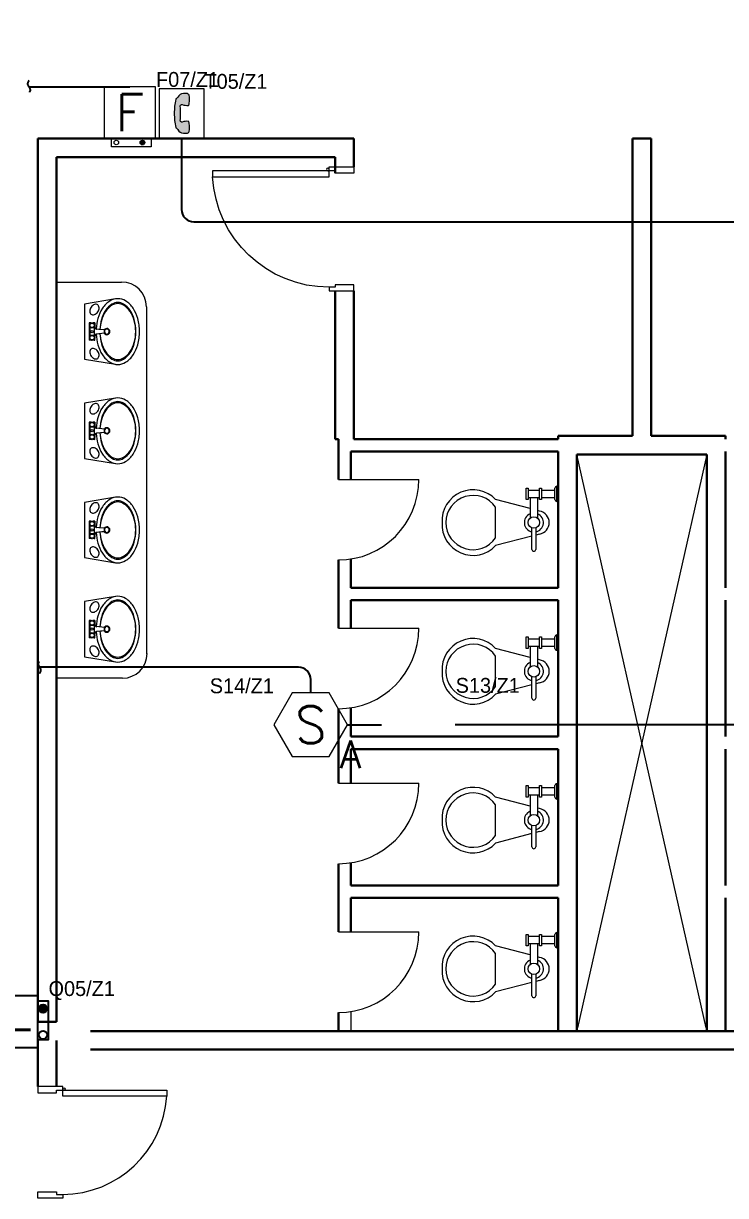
# Model space of a CAD drawing. Extents: x -59 to 582, y -1177 to 100.
# Drawn here: x 227.62 to 233.28, y -677.51 to -668.05 of the extents above; entities that cross this region are included whole.
import ezdxf
from ezdxf.enums import TextEntityAlignment as Align

# ---------------------------------------------------------------- set-up
doc = ezdxf.new("R2010")
doc.units = 0
doc.header["$LTSCALE"] = 0.15
doc.linetypes.add('HIDDEN', pattern=[0.375, 0.25, -0.125])
doc.layers.get('0').update_dxf_attribs({"color": 252})
for name, color, linetype in [('0 ARCH', 252, 'Continuous'), ('0 fire alarm', 252, 'Continuous'), ('0 sockets', 252, 'Continuous'), ('AUTOINCR', 7, 'Continuous'), ('FIRE_LOOP', 7, 'Continuous'), ('WIRING', 4, 'Continuous')]:
    doc.layers.add(name, color=color, linetype=linetype)
for name, color, linetype, lineweight in [('anal', 252, 'Continuous', 20), ('DOOR', 252, 'Continuous', 20), ('FIXT', 252, 'Continuous', 9), ('FUR', 252, 'Continuous', 9), ('sofa', 252, 'Continuous', 9), ('T-FIRE-B', 4, 'Continuous', 0), ('T-TEXT', 2, 'Continuous', 0), ('wall', 252, 'Continuous', 30), ('WC', 252, 'Continuous', 9)]:
    doc.layers.add(name, color=color, linetype=linetype, lineweight=lineweight)
doc.styles.add('ROMAND', font='ROMAND.SHX')
doc.styles.add('ROMANS', font='ROMANS.shx', dxfattribs={"width": 0.8})
doc.styles.add('TEXT-NFP', font='simplex.shx')

# ---------------------------------------------------------------- blocks, each defined once
blk = doc.blocks.new('WQ')
h = blk.add_hatch(color=6)
h.dxf.hatch_style = 1
h.paths.add_polyline_path([(-126.0911, 5), (-126.0911, -169.5215), (126.0911, -169.5215), (126.0911, 5)])
h.paths.add_polyline_path([(121.0911, 0), (121.0911, -164.5215), (-121.0911, -164.5215), (-121.0911, 0)], flags=16)
at = {"layer": '0 sockets', "color": 3, "style": 'ROMAND'}
blk.add_attdef('ACCESS_CONTROL', (-48.6635, 7.6218), '', height=7.9727, dxfattribs=at)
blk = doc.blocks.new('D90')
at = {"layer": 'DOOR'}
for points in [[(0.03, 0.2), (0.03, 1.04), (0.0783, 1.04), (0.0783, 0.2)], [(0.03, 0.2), (0, 0.2), (0, 0), (0.05, 0), (0.05, 0.15), (0.03, 0.15)], [(0.87, 0.2), (0.9, 0.2), (0.9, 0), (0.85, 0), (0.85, 0.15), (0.87, 0.15)]]:
    blk.add_lwpolyline(points, close=True, dxfattribs=at)
blk.add_circle((0.02, 0.21), 0.01, dxfattribs=at)
blk.add_arc((0.0251, 0.1967), 0.8449, 0.22177, 86.38894, dxfattribs=at)
blk = doc.blocks.new('D100')
at = {"layer": 'DOOR'}
for points in [[(0.03, 0.2), (0.03, 1.14), (0.0785, 1.14), (0.0785, 0.2)], [(0.03, 0.2), (0, 0.2), (0, 0), (0.05, 0), (0.05, 0.15), (0.03, 0.15)], [(0.97, 0.2), (1, 0.2), (1, 0), (0.95, 0), (0.95, 0.15), (0.97, 0.15)]]:
    blk.add_lwpolyline(points, close=True, dxfattribs=at)
blk.add_circle((0.02, 0.21), 0.01, dxfattribs=at)
blk.add_arc((0.0286, 0.2), 0.9414, 0.00288, 86.9663, dxfattribs=at)
blk = doc.blocks.new('ARCH')
at = {"layer": 'anal'}
for p, q in [((46.275, 345.1171), (46.8, 345.1171)), ((47, 344.9171), (47, 342.1171)), ((46.8062, 341.9207), (46.275, 341.9207))]:
    blk.add_line(p, q, dxfattribs=at)
for centre, start, end in [((46.8, 344.9171), 0, 90), ((46.8062, 342.1207), 270, 0)]:
    blk.add_arc(centre, 0.2, start, end, dxfattribs=at)
at = {"layer": 'DOOR'}
for p, q in [((48.55, 343.525), (49.2, 343.525)), ((48.55, 342.325), (49.2, 342.325)), ((48.55, 341.075), (49.2, 341.075)), ((48.55, 339.875), (49.2, 339.875))]:
    blk.add_line(p, q, dxfattribs=at)
for centre in [(48.55, 343.525), (48.55, 342.325), (48.55, 341.075), (48.55, 339.875)]:
    blk.add_arc(centre, 0.65, 270, 0, dxfattribs=at)
at = {"layer": 'FIXT'}
for p, q in [((46.7501, 344.981), (46.5, 344.9396)), ((46.5, 344.9396), (46.5, 344.4946)), ((46.544, 344.7861), (46.5395, 344.7871)), ((46.5528, 344.7871), (46.5395, 344.7871)), ((46.5395, 344.7871), (46.5395, 344.6471)), ((46.544, 344.7861), (46.544, 344.7797)), ((46.5509, 344.7861), (46.544, 344.7861)), ((46.544, 344.7544), (46.544, 344.6797)), ((46.5845, 344.7871), (46.5712, 344.7871)), ((46.58, 344.7861), (46.5731, 344.7861)), ((46.58, 344.7861), (46.5845, 344.7871)), ((46.58, 344.7861), (46.58, 344.7797)), ((46.58, 344.7544), (46.58, 344.6797)), ((46.5845, 344.7871), (46.5845, 344.7562)), ((46.6621, 344.7303), (46.5979, 344.737)), ((46.6635, 344.7311), (46.616, 344.7351)), ((46.6621, 344.7303), (46.6635, 344.7311)), ((46.544, 344.6481), (46.5395, 344.6471)), ((46.5528, 344.6471), (46.5395, 344.6471)), ((46.544, 344.6481), (46.544, 344.6544)), ((46.5509, 344.6481), (46.544, 344.6481)), ((46.5845, 344.6471), (46.5712, 344.6471)), ((46.58, 344.6481), (46.5731, 344.6481)), ((46.58, 344.6481), (46.58, 344.6544)), ((46.58, 344.6481), (46.5845, 344.6471)), ((46.5845, 344.6471), (46.5845, 344.6779)), ((46.6621, 344.7038), (46.5979, 344.6971)), ((46.6635, 344.7031), (46.616, 344.699)), ((46.6621, 344.7038), (46.6635, 344.7031)), ((46.5, 344.4946), (46.7501, 344.4532)), ((46.7501, 344.181), (46.5, 344.1396)), ((46.5, 344.1396), (46.5, 343.6946)), ((46.544, 343.9861), (46.5395, 343.9871)), ((46.5528, 343.9871), (46.5395, 343.9871)), ((46.5395, 343.9871), (46.5395, 343.8471)), ((46.544, 343.9861), (46.544, 343.9797)), ((46.5509, 343.9861), (46.544, 343.9861)), ((46.544, 343.9544), (46.544, 343.8797)), ((46.5845, 343.9871), (46.5712, 343.9871)), ((46.58, 343.9861), (46.5731, 343.9861)), ((46.58, 343.9861), (46.5845, 343.9871)), ((46.58, 343.9861), (46.58, 343.9797)), ((46.58, 343.9544), (46.58, 343.8797)), ((46.5845, 343.9871), (46.5845, 343.9562)), ((46.5845, 343.8471), (46.5845, 343.8779)), ((46.6621, 343.9303), (46.5979, 343.937)), ((46.6621, 343.9038), (46.5979, 343.8971)), ((46.6635, 343.9311), (46.616, 343.9351)), ((46.6635, 343.9031), (46.616, 343.899)), ((46.6621, 343.9303), (46.6635, 343.9311)), ((46.6621, 343.9038), (46.6635, 343.9031)), ((46.544, 343.8481), (46.5395, 343.8471)), ((46.5528, 343.8471), (46.5395, 343.8471)), ((46.544, 343.8481), (46.544, 343.8544)), ((46.5509, 343.8481), (46.544, 343.8481)), ((46.5845, 343.8471), (46.5712, 343.8471)), ((46.58, 343.8481), (46.5731, 343.8481)), ((46.58, 343.8481), (46.58, 343.8544)), ((46.58, 343.8481), (46.5845, 343.8471)), ((46.5, 343.6946), (46.7501, 343.6532)), ((46.7501, 343.381), (46.5, 343.3396)), ((46.5, 343.3396), (46.5, 342.8946)), ((46.5395, 343.1871), (46.5395, 343.0471)), ((46.544, 343.1861), (46.5395, 343.1871)), ((46.5528, 343.1871), (46.5395, 343.1871)), ((46.544, 343.1861), (46.544, 343.1797)), ((46.5509, 343.1861), (46.544, 343.1861)), ((46.544, 343.1544), (46.544, 343.0797)), ((46.5845, 343.1871), (46.5712, 343.1871)), ((46.58, 343.1861), (46.5731, 343.1861)), ((46.58, 343.1861), (46.5845, 343.1871)), ((46.58, 343.1861), (46.58, 343.1797)), ((46.58, 343.1544), (46.58, 343.0797)), ((46.5845, 343.1871), (46.5845, 343.1562)), ((46.6621, 343.1303), (46.5979, 343.137)), ((46.6621, 343.1038), (46.5979, 343.0971)), ((46.6635, 343.1311), (46.616, 343.1351)), ((46.6621, 343.1303), (46.6635, 343.1311)), ((46.6621, 343.1038), (46.6635, 343.1031)), ((46.544, 343.0481), (46.5395, 343.0471)), ((46.5528, 343.0471), (46.5395, 343.0471)), ((46.544, 343.0481), (46.544, 343.0544)), ((46.5509, 343.0481), (46.544, 343.0481)), ((46.5845, 343.0471), (46.5712, 343.0471)), ((46.58, 343.0481), (46.5731, 343.0481)), ((46.58, 343.0481), (46.58, 343.0544)), ((46.58, 343.0481), (46.5845, 343.0471)), ((46.5845, 343.0471), (46.5845, 343.0779)), ((46.6635, 343.1031), (46.616, 343.099)), ((46.5, 342.8946), (46.7501, 342.8532)), ((46.7501, 342.581), (46.5, 342.5396)), ((46.5, 342.5396), (46.5, 342.0946)), ((46.544, 342.3861), (46.5395, 342.3871)), ((46.5528, 342.3871), (46.5395, 342.3871)), ((46.5395, 342.3871), (46.5395, 342.2471)), ((46.544, 342.3861), (46.544, 342.3797)), ((46.5509, 342.3861), (46.544, 342.3861)), ((46.544, 342.3544), (46.544, 342.2797)), ((46.5845, 342.3871), (46.5712, 342.3871)), ((46.58, 342.3861), (46.5731, 342.3861)), ((46.58, 342.3861), (46.5845, 342.3871)), ((46.58, 342.3861), (46.58, 342.3797)), ((46.58, 342.3544), (46.58, 342.2797)), ((46.5845, 342.3871), (46.5845, 342.3562)), ((46.544, 342.2481), (46.544, 342.2544)), ((46.58, 342.2481), (46.58, 342.2544)), ((46.5845, 342.2471), (46.5845, 342.2779)), ((46.6621, 342.3303), (46.5979, 342.337)), ((46.6621, 342.3038), (46.5979, 342.2971)), ((46.6635, 342.3311), (46.616, 342.3351)), ((46.6635, 342.3031), (46.616, 342.299)), ((46.6621, 342.3303), (46.6635, 342.3311)), ((46.6621, 342.3038), (46.6635, 342.3031)), ((46.544, 342.2481), (46.5395, 342.2471)), ((46.5528, 342.2471), (46.5395, 342.2471)), ((46.5509, 342.2481), (46.544, 342.2481)), ((46.5845, 342.2471), (46.5712, 342.2471)), ((46.58, 342.2481), (46.5731, 342.2481)), ((46.58, 342.2481), (46.5845, 342.2471)), ((46.5, 342.0946), (46.7501, 342.0532))]:
    blk.add_line(p, q, dxfattribs=at)
for centre, radius in [((46.562, 344.7671), 0.022), ((46.562, 344.7671), 0.0173), ((46.562, 344.7171), 0.0095), ((46.562, 344.6671), 0.022), ((46.562, 344.6671), 0.0173), ((46.562, 343.9671), 0.022), ((46.562, 343.9671), 0.0173), ((46.562, 343.8671), 0.022), ((46.562, 343.8671), 0.0173), ((46.562, 343.9171), 0.0095), ((46.562, 343.1671), 0.022), ((46.562, 343.1671), 0.0173), ((46.562, 343.1171), 0.0095), ((46.562, 343.0671), 0.022), ((46.562, 343.0671), 0.0173), ((46.562, 342.3671), 0.022), ((46.562, 342.3671), 0.0173), ((46.562, 342.2671), 0.022), ((46.562, 342.2671), 0.0173), ((46.562, 342.3171), 0.0095)]:
    blk.add_circle(centre, radius, dxfattribs=at)
for centre, radius, start, end in [((46.6056, 344.8779), 0.0632, 145, 162.15178), ((46.6056, 344.8779), 0.0632, 127.84822, 145), ((46.5961, 344.8902), 0.0477, 108.31028, 127.84822), ((46.5924, 344.9013), 0.036, 84.07048, 108.31028), ((46.5936, 344.9135), 0.0237, 55, 84.07048), ((46.5936, 344.9135), 0.0237, 25.92952, 55), ((46.8836, 344.7474), 0.2855, 146.53462, 164.68757), ((46.5826, 344.9082), 0.036, 1.68972, 25.92952), ((46.5708, 344.9078), 0.0477, 342.15178, 1.68972), ((46.8136, 344.7936), 0.2016, 122.07252, 146.53462), ((46.8136, 344.7936), 0.1716, 122.07252, 146.53462), ((46.8136, 344.7836), 0.1716, 122.07252, 146.53462), ((46.7695, 344.864), 0.1186, 90, 122.07252), ((46.7695, 344.864), 0.0886, 90, 122.07252), ((46.7695, 344.854), 0.0886, 90, 122.07252), ((46.7695, 344.864), 0.1186, 57.92748, 90), ((46.7695, 344.864), 0.0886, 57.92748, 90), ((46.7695, 344.854), 0.0886, 57.92748, 90), ((46.7254, 344.7936), 0.1716, 33.46538, 57.92748), ((46.7254, 344.7836), 0.1716, 33.46538, 57.92748), ((46.7254, 344.7936), 0.2016, 33.46538, 57.92748), ((46.6554, 344.7474), 0.2855, 15.31243, 33.46538), ((46.5908, 344.8827), 0.0477, 162.15178, 181.68972), ((46.5791, 344.8823), 0.036, 181.68972, 205.92952), ((46.568, 344.8769), 0.0237, 205.92952, 235), ((46.568, 344.8769), 0.0237, 235, 264.07048), ((46.5693, 344.8892), 0.036, 264.07048, 288.31028), ((46.5656, 344.9003), 0.0477, 288.31028, 307.84822), ((46.9943, 344.7171), 0.4003, 164.68757, 176.8829), ((46.5561, 344.9126), 0.0632, 307.84822, 325), ((46.5561, 344.9126), 0.0632, 325, 342.15178), ((46.9943, 344.7171), 0.3703, 164.68757, 177.31327), ((46.8836, 344.7474), 0.2555, 146.53462, 164.68757), ((46.8836, 344.7374), 0.2555, 146.53462, 164.68757), ((46.6554, 344.7474), 0.2555, 15.31243, 33.46538), ((46.6554, 344.7374), 0.2555, 15.31243, 33.46538), ((46.5447, 344.7171), 0.3703, 0, 15.31243), ((46.5447, 344.7171), 0.4003, 0, 15.31243), ((46.5333, 344.7671), 0.0115, 315.8561, 44.1439), ((46.562, 344.7958), 0.0115, 225.8561, 314.1439), ((46.562, 344.7383), 0.0115, 45.8561, 134.1439), ((46.5907, 344.7671), 0.0115, 135.8561, 224.1439), ((46.6, 344.7569), 0.02, 186.65267, 264.02226), ((46.6045, 344.7562), 0.02, 180, 254.93868), ((46.9943, 344.7071), 0.3703, 164.68757, 175.77096), ((46.681, 344.7171), 0.025, 211.88267, 148.11733), ((46.5652, 344.7171), 0.0978, 352.2121, 7.7879), ((46.5655, 344.7171), 0.099, 351.872, 8.128), ((46.681, 344.7171), 0.02, 90, 148.50071), ((46.681, 344.7171), 0.02, 270, 90), ((46.5447, 344.7071), 0.3703, 1.54763, 15.31243), ((46.5447, 344.7271), 0.3703, 344.68757, 358.45237), ((46.5447, 344.7171), 0.3703, 344.68757, 0), ((46.5447, 344.7171), 0.4003, 344.68757, 0), ((46.5333, 344.6671), 0.0115, 315.8561, 44.1439), ((46.562, 344.6958), 0.0115, 225.8561, 314.1439), ((46.562, 344.6383), 0.0115, 45.8561, 134.1439), ((46.5907, 344.6671), 0.0115, 135.8561, 224.1439), ((46.6, 344.6772), 0.02, 95.97774, 173.34733), ((46.6045, 344.6779), 0.02, 105.06132, 180), ((46.9943, 344.7171), 0.4003, 183.1171, 195.31243), ((46.9943, 344.7171), 0.3703, 182.68673, 195.31243), ((46.9943, 344.7271), 0.3703, 184.22904, 195.31243), ((46.8836, 344.6968), 0.2555, 195.31243, 213.46538), ((46.8836, 344.6868), 0.2555, 195.31243, 213.46538), ((46.681, 344.7171), 0.02, 211.49929, 270), ((46.6554, 344.6968), 0.2555, 326.53462, 344.68757), ((46.6554, 344.6868), 0.2555, 326.53462, 344.68757), ((46.5791, 344.5518), 0.036, 154.07048, 178.31028), ((46.5908, 344.5515), 0.0477, 178.31028, 197.84822), ((46.6056, 344.5562), 0.0632, 197.84822, 215), ((46.568, 344.5572), 0.0237, 125, 154.07048), ((46.568, 344.5572), 0.0237, 95.92952, 125), ((46.5693, 344.545), 0.036, 71.68972, 95.92952), ((46.5656, 344.5338), 0.0477, 52.15178, 71.68972), ((46.5561, 344.5216), 0.0632, 35, 52.15178), ((46.5561, 344.5216), 0.0632, 17.84822, 35), ((46.8836, 344.6868), 0.2855, 195.31243, 213.46538), ((46.5826, 344.526), 0.036, 334.07048, 358.31028), ((46.5708, 344.5263), 0.0477, 358.31028, 17.84822), ((46.8136, 344.6405), 0.2016, 213.46538, 237.92748), ((46.8136, 344.6505), 0.1716, 213.46538, 237.92748), ((46.8136, 344.6405), 0.1716, 213.46538, 237.92748), ((46.7254, 344.6505), 0.1716, 302.07252, 326.53462), ((46.7254, 344.6405), 0.1716, 302.07252, 326.53462), ((46.7254, 344.6405), 0.2016, 302.07252, 326.53462), ((46.6554, 344.6868), 0.2855, 326.53462, 344.68757), ((46.6056, 344.5562), 0.0632, 215, 232.15178), ((46.5961, 344.544), 0.0477, 232.15178, 251.68972), ((46.5924, 344.5328), 0.036, 251.68972, 275.92952), ((46.5936, 344.5206), 0.0237, 275.92952, 305), ((46.5936, 344.5206), 0.0237, 305, 334.07048), ((46.7695, 344.5701), 0.1186, 237.92748, 270), ((46.7695, 344.5801), 0.0886, 237.92748, 270), ((46.7695, 344.5701), 0.0886, 237.92748, 270), ((46.7695, 344.5801), 0.0886, 270, 302.07252), ((46.7695, 344.5701), 0.0886, 270, 302.07252), ((46.7695, 344.5701), 0.1186, 270, 302.07252), ((46.8136, 343.9936), 0.2016, 122.07252, 146.53462), ((46.7695, 344.064), 0.1186, 90, 122.07252), ((46.7695, 344.064), 0.0886, 90, 122.07252), ((46.7695, 344.064), 0.1186, 57.92748, 90), ((46.7695, 344.064), 0.0886, 57.92748, 90), ((46.7254, 343.9936), 0.2016, 33.46538, 57.92748), ((46.5908, 344.0827), 0.0477, 162.15178, 181.68972), ((46.5791, 344.0823), 0.036, 181.68972, 205.92952), ((46.6056, 344.0779), 0.0632, 145, 162.15178), ((46.568, 344.0769), 0.0237, 205.92952, 235), ((46.6056, 344.0779), 0.0632, 127.84822, 145), ((46.568, 344.0769), 0.0237, 235, 264.07048), ((46.5693, 344.0892), 0.036, 264.07048, 288.31028), ((46.5961, 344.0902), 0.0477, 108.31028, 127.84822), ((46.5656, 344.1003), 0.0477, 288.31028, 307.84822), ((46.5924, 344.1013), 0.036, 84.07048, 108.31028), ((46.5561, 344.1126), 0.0632, 307.84822, 325), ((46.5936, 344.1135), 0.0237, 55, 84.07048), ((46.5936, 344.1135), 0.0237, 25.92952, 55), ((46.5561, 344.1126), 0.0632, 325, 342.15178), ((46.8836, 343.9474), 0.2855, 146.53462, 164.68757), ((46.5826, 344.1082), 0.036, 1.68972, 25.92952), ((46.5708, 344.1078), 0.0477, 342.15178, 1.68972), ((46.8836, 343.9474), 0.2555, 146.53462, 164.68757), ((46.8836, 343.9374), 0.2555, 146.53462, 164.68757), ((46.8136, 343.9936), 0.1716, 122.07252, 146.53462), ((46.8136, 343.9836), 0.1716, 122.07252, 146.53462), ((46.7695, 344.054), 0.0886, 90, 122.07252), ((46.7695, 344.054), 0.0886, 57.92748, 90), ((46.7254, 343.9936), 0.1716, 33.46538, 57.92748), ((46.7254, 343.9836), 0.1716, 33.46538, 57.92748), ((46.6554, 343.9474), 0.2555, 15.31243, 33.46538), ((46.6554, 343.9374), 0.2555, 15.31243, 33.46538), ((46.6554, 343.9474), 0.2855, 15.31243, 33.46538), ((46.5333, 343.9671), 0.0115, 315.8561, 44.1439), ((46.562, 343.9958), 0.0115, 225.8561, 314.1439), ((46.5907, 343.9671), 0.0115, 135.8561, 224.1439), ((46.6, 343.9569), 0.02, 186.65267, 264.02226), ((46.6045, 343.9562), 0.02, 180, 254.93868), ((46.9943, 343.9171), 0.4003, 164.68757, 176.8829), ((46.9943, 343.9171), 0.3703, 164.68757, 177.31327), ((46.9943, 343.9071), 0.3703, 164.68757, 175.77096), ((46.5447, 343.9171), 0.3703, 0, 15.31243), ((46.5447, 343.9071), 0.3703, 1.54763, 15.31243), ((46.5447, 343.9171), 0.4003, 0, 15.31243), ((46.5333, 343.8671), 0.0115, 315.8561, 44.1439), ((46.562, 343.9383), 0.0115, 45.8561, 134.1439), ((46.562, 343.8958), 0.0115, 225.8561, 314.1439), ((46.5907, 343.8671), 0.0115, 135.8561, 224.1439), ((46.6, 343.8772), 0.02, 95.97774, 173.34733), ((46.6045, 343.8779), 0.02, 105.06132, 180), ((46.9943, 343.9171), 0.4003, 183.1171, 195.31243), ((46.9943, 343.9171), 0.3703, 182.68673, 195.31243), ((46.9943, 343.9271), 0.3703, 184.22904, 195.31243), ((46.681, 343.9171), 0.025, 211.88267, 148.11733), ((46.5652, 343.9171), 0.0978, 352.2121, 7.7879), ((46.5655, 343.9171), 0.099, 351.872, 8.128), ((46.681, 343.9171), 0.02, 90, 148.50071), ((46.681, 343.9171), 0.02, 211.49929, 270), ((46.681, 343.9171), 0.02, 270, 90), ((46.5447, 343.9271), 0.3703, 344.68757, 358.45237), ((46.5447, 343.9171), 0.3703, 344.68757, 0), ((46.5447, 343.9171), 0.4003, 344.68757, 0), ((46.5791, 343.7518), 0.036, 154.07048, 178.31028), ((46.568, 343.7572), 0.0237, 125, 154.07048), ((46.562, 343.8383), 0.0115, 45.8561, 134.1439), ((46.568, 343.7572), 0.0237, 95.92952, 125), ((46.5693, 343.745), 0.036, 71.68972, 95.92952), ((46.5656, 343.7338), 0.0477, 52.15178, 71.68972), ((46.5561, 343.7216), 0.0632, 35, 52.15178), ((46.8836, 343.8868), 0.2855, 195.31243, 213.46538), ((46.8836, 343.8968), 0.2555, 195.31243, 213.46538), ((46.8836, 343.8868), 0.2555, 195.31243, 213.46538), ((46.6554, 343.8968), 0.2555, 326.53462, 344.68757), ((46.6554, 343.8868), 0.2555, 326.53462, 344.68757), ((46.6554, 343.8868), 0.2855, 326.53462, 344.68757), ((46.5908, 343.7515), 0.0477, 178.31028, 197.84822), ((46.6056, 343.7562), 0.0632, 197.84822, 215), ((46.6056, 343.7562), 0.0632, 215, 232.15178), ((46.5961, 343.744), 0.0477, 232.15178, 251.68972), ((46.5924, 343.7328), 0.036, 251.68972, 275.92952), ((46.5936, 343.7206), 0.0237, 275.92952, 305), ((46.5936, 343.7206), 0.0237, 305, 334.07048), ((46.5561, 343.7216), 0.0632, 17.84822, 35), ((46.5826, 343.726), 0.036, 334.07048, 358.31028), ((46.5708, 343.7263), 0.0477, 358.31028, 17.84822), ((46.8136, 343.8405), 0.2016, 213.46538, 237.92748), ((46.8136, 343.8505), 0.1716, 213.46538, 237.92748), ((46.8136, 343.8405), 0.1716, 213.46538, 237.92748), ((46.7695, 343.7801), 0.0886, 237.92748, 270), ((46.7695, 343.7701), 0.0886, 237.92748, 270), ((46.7695, 343.7801), 0.0886, 270, 302.07252), ((46.7695, 343.7701), 0.0886, 270, 302.07252), ((46.7254, 343.8505), 0.1716, 302.07252, 326.53462), ((46.7254, 343.8405), 0.1716, 302.07252, 326.53462), ((46.7254, 343.8405), 0.2016, 302.07252, 326.53462), ((46.7695, 343.7701), 0.1186, 237.92748, 270), ((46.7695, 343.7701), 0.1186, 270, 302.07252), ((46.5908, 343.2827), 0.0477, 162.15178, 181.68972), ((46.6056, 343.2779), 0.0632, 145, 162.15178), ((46.6056, 343.2779), 0.0632, 127.84822, 145), ((46.5961, 343.2902), 0.0477, 108.31028, 127.84822), ((46.5924, 343.3013), 0.036, 84.07048, 108.31028), ((46.5936, 343.3135), 0.0237, 55, 84.07048), ((46.5936, 343.3135), 0.0237, 25.92952, 55), ((46.5561, 343.3126), 0.0632, 325, 342.15178), ((46.8836, 343.1474), 0.2855, 146.53462, 164.68757), ((46.5826, 343.3082), 0.036, 1.68972, 25.92952), ((46.5708, 343.3078), 0.0477, 342.15178, 1.68972), ((46.8136, 343.1936), 0.2016, 122.07252, 146.53462), ((46.8136, 343.1936), 0.1716, 122.07252, 146.53462), ((46.8136, 343.1836), 0.1716, 122.07252, 146.53462), ((46.7695, 343.264), 0.1186, 90, 122.07252), ((46.7695, 343.264), 0.0886, 90, 122.07252), ((46.7695, 343.254), 0.0886, 90, 122.07252), ((46.7695, 343.264), 0.1186, 57.92748, 90), ((46.7695, 343.264), 0.0886, 57.92748, 90), ((46.7695, 343.254), 0.0886, 57.92748, 90), ((46.7254, 343.1936), 0.1716, 33.46538, 57.92748), ((46.7254, 343.1836), 0.1716, 33.46538, 57.92748), ((46.7254, 343.1936), 0.2016, 33.46538, 57.92748), ((46.6554, 343.1474), 0.2855, 15.31243, 33.46538), ((46.5791, 343.2823), 0.036, 181.68972, 205.92952), ((46.568, 343.2769), 0.0237, 205.92952, 235), ((46.568, 343.2769), 0.0237, 235, 264.07048), ((46.5693, 343.2892), 0.036, 264.07048, 288.31028), ((46.5656, 343.3003), 0.0477, 288.31028, 307.84822), ((46.9943, 343.1171), 0.4003, 164.68757, 176.8829), ((46.5561, 343.3126), 0.0632, 307.84822, 325), ((46.9943, 343.1171), 0.3703, 164.68757, 177.31327), ((46.9943, 343.1071), 0.3703, 164.68757, 175.77096), ((46.8836, 343.1474), 0.2555, 146.53462, 164.68757), ((46.8836, 343.1374), 0.2555, 146.53462, 164.68757), ((46.6554, 343.1474), 0.2555, 15.31243, 33.46538), ((46.6554, 343.1374), 0.2555, 15.31243, 33.46538), ((46.5447, 343.1171), 0.3703, 0, 15.31243), ((46.5447, 343.1071), 0.3703, 1.54763, 15.31243), ((46.5447, 343.1171), 0.4003, 0, 15.31243), ((46.5333, 343.1671), 0.0115, 315.8561, 44.1439), ((46.562, 343.1958), 0.0115, 225.8561, 314.1439), ((46.562, 343.1383), 0.0115, 45.8561, 134.1439), ((46.5907, 343.1671), 0.0115, 135.8561, 224.1439), ((46.6, 343.1569), 0.02, 186.65267, 264.02226), ((46.6045, 343.1562), 0.02, 180, 254.93868), ((46.681, 343.1171), 0.025, 211.88267, 148.11733), ((46.5652, 343.1171), 0.0978, 352.2121, 7.7879), ((46.5655, 343.1171), 0.099, 351.872, 8.128), ((46.681, 343.1171), 0.02, 90, 148.50071), ((46.681, 343.1171), 0.02, 211.49929, 270), ((46.681, 343.1171), 0.02, 270, 90), ((46.5447, 343.1271), 0.3703, 344.68757, 358.45237), ((46.5447, 343.1171), 0.3703, 344.68757, 0), ((46.5447, 343.1171), 0.4003, 344.68757, 0), ((46.5333, 343.0671), 0.0115, 315.8561, 44.1439), ((46.562, 343.0958), 0.0115, 225.8561, 314.1439), ((46.562, 343.0383), 0.0115, 45.8561, 134.1439), ((46.5907, 343.0671), 0.0115, 135.8561, 224.1439), ((46.6, 343.0772), 0.02, 95.97774, 173.34733), ((46.6045, 343.0779), 0.02, 105.06132, 180), ((46.9943, 343.1171), 0.4003, 183.1171, 195.31243), ((46.8836, 343.0868), 0.2855, 195.31243, 213.46538), ((46.9943, 343.1171), 0.3703, 182.68673, 195.31243), ((46.9943, 343.1271), 0.3703, 184.22904, 195.31243), ((46.8836, 343.0968), 0.2555, 195.31243, 213.46538), ((46.8836, 343.0868), 0.2555, 195.31243, 213.46538), ((46.6554, 343.0968), 0.2555, 326.53462, 344.68757), ((46.6554, 343.0868), 0.2555, 326.53462, 344.68757), ((46.6554, 343.0868), 0.2855, 326.53462, 344.68757), ((46.5791, 342.9518), 0.036, 154.07048, 178.31028), ((46.5908, 342.9515), 0.0477, 178.31028, 197.84822), ((46.6056, 342.9562), 0.0632, 197.84822, 215), ((46.568, 342.9572), 0.0237, 125, 154.07048), ((46.6056, 342.9562), 0.0632, 215, 232.15178), ((46.568, 342.9572), 0.0237, 95.92952, 125), ((46.5693, 342.945), 0.036, 71.68972, 95.92952), ((46.5656, 342.9338), 0.0477, 52.15178, 71.68972), ((46.5561, 342.9216), 0.0632, 35, 52.15178), ((46.5561, 342.9216), 0.0632, 17.84822, 35), ((46.5826, 342.926), 0.036, 334.07048, 358.31028), ((46.5708, 342.9263), 0.0477, 358.31028, 17.84822), ((46.8136, 343.0405), 0.2016, 213.46538, 237.92748), ((46.8136, 343.0505), 0.1716, 213.46538, 237.92748), ((46.8136, 343.0405), 0.1716, 213.46538, 237.92748), ((46.7254, 343.0505), 0.1716, 302.07252, 326.53462), ((46.7254, 343.0405), 0.1716, 302.07252, 326.53462), ((46.7254, 343.0405), 0.2016, 302.07252, 326.53462), ((46.5961, 342.944), 0.0477, 232.15178, 251.68972), ((46.5924, 342.9328), 0.036, 251.68972, 275.92952), ((46.5936, 342.9206), 0.0237, 275.92952, 305), ((46.5936, 342.9206), 0.0237, 305, 334.07048), ((46.7695, 342.9701), 0.1186, 237.92748, 270), ((46.7695, 342.9801), 0.0886, 237.92748, 270), ((46.7695, 342.9701), 0.0886, 237.92748, 270), ((46.7695, 342.9801), 0.0886, 270, 302.07252), ((46.7695, 342.9701), 0.0886, 270, 302.07252), ((46.7695, 342.9701), 0.1186, 270, 302.07252), ((46.5924, 342.5013), 0.036, 84.07048, 108.31028), ((46.5936, 342.5135), 0.0237, 55, 84.07048), ((46.8136, 342.3936), 0.2016, 122.07252, 146.53462), ((46.8136, 342.3936), 0.1716, 122.07252, 146.53462), ((46.7695, 342.464), 0.1186, 90, 122.07252), ((46.7695, 342.464), 0.0886, 90, 122.07252), ((46.7695, 342.454), 0.0886, 90, 122.07252), ((46.7695, 342.464), 0.1186, 57.92748, 90), ((46.7695, 342.464), 0.0886, 57.92748, 90), ((46.7695, 342.454), 0.0886, 57.92748, 90), ((46.7254, 342.3936), 0.1716, 33.46538, 57.92748), ((46.7254, 342.3936), 0.2016, 33.46538, 57.92748), ((46.5908, 342.4827), 0.0477, 162.15178, 181.68972), ((46.5791, 342.4823), 0.036, 181.68972, 205.92952), ((46.6056, 342.4779), 0.0632, 145, 162.15178), ((46.568, 342.4769), 0.0237, 205.92952, 235), ((46.6056, 342.4779), 0.0632, 127.84822, 145), ((46.568, 342.4769), 0.0237, 235, 264.07048), ((46.5693, 342.4892), 0.036, 264.07048, 288.31028), ((46.5961, 342.4902), 0.0477, 108.31028, 127.84822), ((46.5656, 342.5003), 0.0477, 288.31028, 307.84822), ((46.5561, 342.5126), 0.0632, 307.84822, 325), ((46.5936, 342.5135), 0.0237, 25.92952, 55), ((46.5561, 342.5126), 0.0632, 325, 342.15178), ((46.8836, 342.3474), 0.2855, 146.53462, 164.68757), ((46.5826, 342.5082), 0.036, 1.68972, 25.92952), ((46.5708, 342.5078), 0.0477, 342.15178, 1.68972), ((46.8836, 342.3474), 0.2555, 146.53462, 164.68757), ((46.8836, 342.3374), 0.2555, 146.53462, 164.68757), ((46.8136, 342.3836), 0.1716, 122.07252, 146.53462), ((46.7254, 342.3836), 0.1716, 33.46538, 57.92748), ((46.6554, 342.3474), 0.2555, 15.31243, 33.46538), ((46.6554, 342.3374), 0.2555, 15.31243, 33.46538), ((46.6554, 342.3474), 0.2855, 15.31243, 33.46538), ((46.5333, 342.3671), 0.0115, 315.8561, 44.1439), ((46.562, 342.3958), 0.0115, 225.8561, 314.1439), ((46.562, 342.3383), 0.0115, 45.8561, 134.1439), ((46.5907, 342.3671), 0.0115, 135.8561, 224.1439), ((46.6, 342.3569), 0.02, 186.65267, 264.02226), ((46.6045, 342.3562), 0.02, 180, 254.93868), ((46.9943, 342.3171), 0.4003, 164.68757, 176.8829), ((46.9943, 342.3171), 0.3703, 164.68757, 177.31327), ((46.9943, 342.3071), 0.3703, 164.68757, 175.77096), ((46.5447, 342.3171), 0.3703, 0, 15.31243), ((46.5447, 342.3071), 0.3703, 1.54763, 15.31243), ((46.5447, 342.3171), 0.4003, 0, 15.31243), ((46.5333, 342.2671), 0.0115, 315.8561, 44.1439), ((46.562, 342.2958), 0.0115, 225.8561, 314.1439), ((46.5907, 342.2671), 0.0115, 135.8561, 224.1439), ((46.6, 342.2772), 0.02, 95.97774, 173.34733), ((46.6045, 342.2779), 0.02, 105.06132, 180), ((46.9943, 342.3171), 0.4003, 183.1171, 195.31243), ((46.9943, 342.3171), 0.3703, 182.68673, 195.31243), ((46.9943, 342.3271), 0.3703, 184.22904, 195.31243), ((46.681, 342.3171), 0.025, 211.88267, 148.11733), ((46.5652, 342.3171), 0.0978, 352.2121, 7.7879), ((46.5655, 342.3171), 0.099, 351.872, 8.128), ((46.681, 342.3171), 0.02, 90, 148.50071), ((46.681, 342.3171), 0.02, 211.49929, 270), ((46.681, 342.3171), 0.02, 270, 90), ((46.5447, 342.3271), 0.3703, 344.68757, 358.45237), ((46.5447, 342.3171), 0.3703, 344.68757, 0), ((46.5447, 342.3171), 0.4003, 344.68757, 0), ((46.5791, 342.1518), 0.036, 154.07048, 178.31028), ((46.568, 342.1572), 0.0237, 125, 154.07048), ((46.562, 342.2383), 0.0115, 45.8561, 134.1439), ((46.568, 342.1572), 0.0237, 95.92952, 125), ((46.5693, 342.145), 0.036, 71.68972, 95.92952), ((46.5656, 342.1338), 0.0477, 52.15178, 71.68972), ((46.5561, 342.1216), 0.0632, 35, 52.15178), ((46.8836, 342.2868), 0.2855, 195.31243, 213.46538), ((46.8836, 342.2968), 0.2555, 195.31243, 213.46538), ((46.8836, 342.2868), 0.2555, 195.31243, 213.46538), ((46.6554, 342.2968), 0.2555, 326.53462, 344.68757), ((46.6554, 342.2868), 0.2555, 326.53462, 344.68757), ((46.6554, 342.2868), 0.2855, 326.53462, 344.68757), ((46.5908, 342.1515), 0.0477, 178.31028, 197.84822), ((46.6056, 342.1562), 0.0632, 197.84822, 215), ((46.6056, 342.1562), 0.0632, 215, 232.15178), ((46.5961, 342.144), 0.0477, 232.15178, 251.68972), ((46.5924, 342.1328), 0.036, 251.68972, 275.92952), ((46.5936, 342.1206), 0.0237, 275.92952, 305), ((46.5936, 342.1206), 0.0237, 305, 334.07048), ((46.5561, 342.1216), 0.0632, 17.84822, 35), ((46.5826, 342.126), 0.036, 334.07048, 358.31028), ((46.5708, 342.1263), 0.0477, 358.31028, 17.84822), ((46.8136, 342.2405), 0.2016, 213.46538, 237.92748), ((46.8136, 342.2505), 0.1716, 213.46538, 237.92748), ((46.8136, 342.2405), 0.1716, 213.46538, 237.92748), ((46.7695, 342.1701), 0.1186, 237.92748, 270), ((46.7695, 342.1801), 0.0886, 237.92748, 270), ((46.7695, 342.1701), 0.0886, 237.92748, 270), ((46.7695, 342.1801), 0.0886, 270, 302.07252), ((46.7695, 342.1701), 0.0886, 270, 302.07252), ((46.7695, 342.1701), 0.1186, 270, 302.07252), ((46.7254, 342.2505), 0.1716, 302.07252, 326.53462), ((46.7254, 342.2405), 0.1716, 302.07252, 326.53462), ((46.7254, 342.2405), 0.2016, 302.07252, 326.53462)]:
    blk.add_arc(centre, radius, start, end, dxfattribs=at)
at = {"layer": 'sofa'}
for p, q in [((51.5194, 339.1), (50.475, 343.725)), ((51.525, 343.725), (50.4806, 339.1))]:
    blk.add_line(p, q, dxfattribs=at)
at = {"layer": 'wall'}
for p, q in [((46.125, 346.275), (48.675, 346.275)), ((46.125, 339.15), (46.125, 346.275)), ((48.675, 346.275), (48.675, 346.045)), ((50.925, 346.275), (51.075, 346.275)), ((50.925, 343.875), (50.925, 346.275)), ((51.075, 343.875), (51.075, 346.275)), ((46.275, 346.125), (48.525, 346.125)), ((46.275, 339.15), (46.275, 346.125)), ((48.525, 346.125), (48.525, 345.995)), ((48.525, 345.045), (48.525, 343.85)), ((48.675, 345.045), (48.675, 343.85)), ((50.325, 343.875), (50.325, 343.85)), ((50.925, 343.875), (50.325, 343.875)), ((51.075, 343.875), (51.675, 343.875)), ((51.675, 343.875), (51.675, 343.85)), ((48.55, 343.85), (48.525, 343.85)), ((48.55, 343.85), (48.55, 343.525)), ((50.325, 343.85), (48.675, 343.85)), ((48.65, 343.75), (48.65, 343.525)), ((50.325, 343.75), (48.65, 343.75)), ((50.325, 343.75), (50.325, 342.65)), ((50.475, 343.725), (50.475, 339.075)), ((51, 343.725), (50.475, 343.725)), ((51, 343.725), (51.525, 343.725)), ((51.525, 343.725), (51.525, 339.075)), ((51.675, 343.75), (51.675, 342.65)), ((48.55, 342.875), (48.55, 342.325)), ((48.65, 342.8827), (48.65, 342.65)), ((50.325, 342.65), (48.65, 342.65)), ((48.65, 342.55), (48.65, 342.325)), ((50.325, 342.55), (48.65, 342.55)), ((50.325, 342.55), (50.325, 341.45)), ((51.675, 342.55), (51.675, 341.45)), ((48.55, 341.675), (48.55, 341.075)), ((48.65, 341.6827), (48.65, 341.45)), ((50.325, 341.45), (48.65, 341.45)), ((48.65, 341.35), (48.65, 341.075)), ((50.325, 341.35), (48.65, 341.35)), ((50.325, 340.25), (50.325, 341.35)), ((51.675, 341.35), (51.675, 340.25)), ((48.55, 340.425), (48.55, 339.875)), ((48.65, 340.4327), (48.65, 340.25)), ((50.325, 340.25), (48.65, 340.25)), ((48.65, 340.15), (48.65, 339.875)), ((50.325, 340.15), (48.65, 340.15)), ((50.325, 340.15), (50.325, 339.075)), ((51.675, 340.15), (51.675, 339.075)), ((46.275, 339.15), (46.125, 339.15)), ((48.55, 339.225), (48.55, 339.075)), ((53.3336, 339.075), (46.55, 339.075)), ((46.125, 338.6275), (46.125, 339)), ((46.275, 338.6275), (46.275, 339)), ((53.3, 338.925), (46.55, 338.925))]:
    blk.add_line(p, q, dxfattribs=at)
at = {"layer": 'WC'}
for p, q in [((50.0661, 343.362), (50.0661, 343.4547)), ((50.0661, 343.4547), (50.0815, 343.4547)), ((50.0815, 343.4547), (50.0815, 343.362)), ((50.0815, 343.4392), (50.1742, 343.4392)), ((50.1742, 343.362), (50.1742, 343.4547)), ((50.1742, 343.4547), (50.1897, 343.4547)), ((50.1897, 343.4547), (50.1897, 343.362)), ((50.1897, 343.4392), (50.2978, 343.4392)), ((50.2978, 343.362), (50.2978, 343.4547)), ((50.3132, 343.3465), (50.3132, 343.4701)), ((50.0972, 343.2894), (49.819, 343.362)), ((49.819, 343.0531), (49.819, 343.3002)), ((50.0815, 343.362), (50.0661, 343.362)), ((50.1742, 343.3774), (50.0815, 343.3774)), ((50.097, 343.3774), (50.097, 343.2112)), ((50.1588, 343.2108), (50.1588, 343.3774)), ((50.1897, 343.362), (50.1742, 343.362)), ((50.2978, 343.3774), (50.1897, 343.3774)), ((50.1742, 343.2693), (50.1584, 343.2735)), ((50.1124, 342.9605), (50.1124, 343.1334)), ((50.1433, 343.1334), (50.1433, 342.9605)), ((50.1122, 343.0678), (49.819, 342.9913)), ((50.1742, 343.084), (50.1431, 343.0759)), ((50.0661, 342.162), (50.0661, 342.2547)), ((50.0661, 342.2547), (50.0815, 342.2547)), ((50.0815, 342.2547), (50.0815, 342.162)), ((50.1742, 342.162), (50.1742, 342.2547)), ((50.1742, 342.2547), (50.1897, 342.2547)), ((50.1897, 342.2547), (50.1897, 342.162)), ((50.2978, 342.162), (50.2978, 342.2547)), ((50.3132, 342.1465), (50.3132, 342.2701)), ((50.0972, 342.0894), (49.819, 342.162)), ((50.0815, 342.162), (50.0661, 342.162)), ((50.0815, 342.2392), (50.1742, 342.2392)), ((50.1742, 342.1774), (50.0815, 342.1774)), ((50.097, 342.1774), (50.097, 342.0112)), ((50.1588, 342.0108), (50.1588, 342.1774)), ((50.1897, 342.162), (50.1742, 342.162)), ((50.1897, 342.2392), (50.2978, 342.2392)), ((50.2978, 342.1774), (50.1897, 342.1774)), ((49.819, 341.8531), (49.819, 342.1002)), ((50.1742, 342.0693), (50.1584, 342.0735)), ((50.1124, 341.7605), (50.1124, 341.9334)), ((50.1742, 341.884), (50.1431, 341.8759)), ((50.1433, 341.9334), (50.1433, 341.7605)), ((50.1122, 341.8678), (49.819, 341.7913)), ((50.0661, 340.962), (50.0661, 341.0547)), ((50.0661, 341.0547), (50.0815, 341.0547)), ((50.0815, 341.0547), (50.0815, 340.962)), ((50.0815, 341.0392), (50.1742, 341.0392)), ((50.1742, 340.962), (50.1742, 341.0547)), ((50.1742, 341.0547), (50.1897, 341.0547)), ((50.1897, 341.0547), (50.1897, 340.962)), ((50.1897, 341.0392), (50.2978, 341.0392)), ((50.2978, 340.962), (50.2978, 341.0547)), ((50.3132, 340.9465), (50.3132, 341.0701)), ((50.0972, 340.8894), (49.819, 340.962)), ((50.0815, 340.962), (50.0661, 340.962)), ((50.1742, 340.9774), (50.0815, 340.9774)), ((50.097, 340.9774), (50.097, 340.8112)), ((50.1588, 340.8108), (50.1588, 340.9774)), ((50.1897, 340.962), (50.1742, 340.962)), ((50.2978, 340.9774), (50.1897, 340.9774)), ((49.819, 340.6531), (49.819, 340.9002)), ((50.1742, 340.8693), (50.1584, 340.8735)), ((50.1122, 340.6678), (49.819, 340.5913)), ((50.1124, 340.5605), (50.1124, 340.7334)), ((50.1742, 340.684), (50.1431, 340.6759)), ((50.1433, 340.7334), (50.1433, 340.5605)), ((50.0661, 339.762), (50.0661, 339.8547)), ((50.0661, 339.8547), (50.0815, 339.8547)), ((50.0815, 339.8547), (50.0815, 339.762)), ((50.0815, 339.8392), (50.1742, 339.8392)), ((50.1742, 339.762), (50.1742, 339.8547)), ((50.1742, 339.8547), (50.1897, 339.8547)), ((50.1897, 339.8547), (50.1897, 339.762)), ((50.1897, 339.8392), (50.2978, 339.8392)), ((50.2978, 339.762), (50.2978, 339.8547)), ((50.3132, 339.7465), (50.3132, 339.8701)), ((50.0972, 339.6894), (49.819, 339.762)), ((49.819, 339.4531), (49.819, 339.7002)), ((50.0815, 339.762), (50.0661, 339.762)), ((50.1742, 339.7774), (50.0815, 339.7774)), ((50.097, 339.7774), (50.097, 339.6112)), ((50.1588, 339.6108), (50.1588, 339.7774)), ((50.1897, 339.762), (50.1742, 339.762)), ((50.2978, 339.7774), (50.1897, 339.7774)), ((50.1742, 339.6693), (50.1584, 339.6735)), ((50.1124, 339.3605), (50.1124, 339.5334)), ((50.1433, 339.5334), (50.1433, 339.3605)), ((50.1122, 339.4678), (49.819, 339.3913)), ((50.1742, 339.484), (50.1431, 339.4759)), ((48.65, 339.2327), (48.65, 339.075))]:
    blk.add_line(p, q, dxfattribs=at)
for centre in [(50.1279, 343.1767), (50.1279, 341.9767), (50.1279, 340.7767), (50.1279, 339.5767)]:
    blk.add_circle(centre, 0.0463, dxfattribs=at)
for centre, radius, start, end in [((49.6362, 343.1914), 0.25, 43.01722, 183.38), ((49.6376, 343.1755), 0.2201, 34.50543, 179.7), ((50.3139, 343.454), 0.0161, 92.4084, 177.5916), ((50.3139, 343.3627), 0.0161, 182.4084, 267.5916), ((50.1279, 343.1767), 0.0772, 113.4137, 258.1237), ((50.1279, 343.1767), 0.0772, 281.423, 67.14953), ((50.1572, 343.1767), 0.0942, 280.3889, 79.61114), ((49.6362, 343.1619), 0.25, 176.62, 316.9828), ((49.6376, 343.1778), 0.2201, 180.3, 325.4946), ((50.1279, 342.9605), 0.0154, 180, 360), ((50.3139, 342.254), 0.0161, 92.4084, 177.5916), ((49.6362, 341.9914), 0.25, 43.01722, 183.38), ((49.6376, 341.9755), 0.2201, 34.50543, 179.7), ((50.3139, 342.1627), 0.0161, 182.4084, 267.5916), ((50.1572, 341.9767), 0.0942, 280.3889, 79.61114), ((49.6362, 341.9619), 0.25, 176.62, 316.9828), ((49.6376, 341.9778), 0.2201, 180.3, 325.4946), ((50.1279, 341.9767), 0.0772, 113.4137, 258.1237), ((50.1279, 341.9767), 0.0772, 281.423, 67.14953), ((50.1279, 341.7605), 0.0154, 180, 360), ((49.6362, 340.7914), 0.25, 43.01722, 183.38), ((50.3139, 341.054), 0.0161, 92.4084, 177.5916), ((49.6376, 340.7755), 0.2201, 34.50543, 179.7), ((50.3139, 340.9627), 0.0161, 182.4084, 267.5916), ((50.1279, 340.7767), 0.0772, 113.4137, 258.1237), ((50.1279, 340.7767), 0.0772, 281.423, 67.14953), ((50.1572, 340.7767), 0.0942, 280.3889, 79.61114), ((49.6362, 340.7619), 0.25, 176.62, 316.9828), ((49.6376, 340.7778), 0.2201, 180.3, 325.4946), ((50.1279, 340.5605), 0.0154, 180, 360), ((49.6362, 339.5914), 0.25, 43.01722, 183.38), ((49.6376, 339.5755), 0.2201, 34.50543, 179.7), ((50.3139, 339.854), 0.0161, 92.4084, 177.5916), ((50.3139, 339.7627), 0.0161, 182.4084, 267.5916), ((50.1279, 339.5767), 0.0772, 113.4137, 258.1237), ((50.1279, 339.5767), 0.0772, 281.423, 67.14953), ((50.1572, 339.5767), 0.0942, 280.3889, 79.61114), ((49.6362, 339.5619), 0.25, 176.62, 316.9828), ((49.6376, 339.5778), 0.2201, 180.3, 325.4946), ((50.1279, 339.3605), 0.0154, 180, 360)]:
    blk.add_arc(centre, radius, start, end, dxfattribs=at)
at = {"layer": 'DOOR', "rotation": 270}
blk.add_blockref('D90', (46.125, 338.6275), dxfattribs=at)
at = {"layer": 'FUR', "xscale": -1, "rotation": 90}
blk.add_blockref('D100', (48.675, 346.045), dxfattribs=at)
blk = doc.blocks.new('dressable smoke detectore above false ceiling')
blk.add_lwpolyline([(200, 0), (100, 173.2), (-100, 173.2), (-200, 0), (-100, -173.2), (100, -173.2)], close=True)
at = {"layer": 'T-TEXT', "style": 'ROMANS'}
blk.add_attdef('S', text='', height=200, dxfattribs=at).set_placement((0, 0, 0), align=Align.MIDDLE)
blk.add_attdef('A', text='', height=150, dxfattribs=at).set_placement((214.9, -161.3), align=Align.MIDDLE_CENTER)
blk = doc.blocks.new('*U259')
h = blk.add_hatch()
h.set_pattern_fill('ANGLE', color=3)
h.set_pattern_definition([(0, (0, 0), (0, 6.985), [5.08, -1.905]), (90, (0, 0), (-6.985, 4e-16), [5.08, -1.905])])
h.paths.add_polyline_path([(56, -301.8, 1), (80.6, -301.8, 1)])
blk.add_lwpolyline([(-140, -280), (140, -280), (140, 0), (-140, 0)], close=True)
at = {"color": 3}
blk.add_lwpolyline([(-99, -280), (116, -280), (116, -326), (-99, -326)], close=True, dxfattribs=at)
for centre in [(-73.3, -301.8), (68.3, -301.8)]:
    blk.add_circle(centre, 12.3, dxfattribs=at)
at = {"layer": 'T-TEXT', "style": 'TEXT-NFP'}
blk.add_attdef('F', text='', height=200, dxfattribs=at).set_placement((0, -140, 0), align=Align.MIDDLE)
blk = doc.blocks.new('*U228')
h = blk.add_hatch(color=256)
h.dxf.hatch_style = 1
edge = h.paths.add_edge_path()
edge.add_arc((32.6, 256.8), 14.1, 13.60208, 92.31607)
edge.add_line((32, 270.8), (11.2, 270.8))
edge.add_arc((13.1, 230.7), 40.2, 92.74415, 154.22151)
edge.add_arc((-27.5, 250.3), 4.89, 309.27222, 334.22151, ccw=False)
edge.add_arc((-63.6, 280.9), 52.1, 306.60964, 318.72508, ccw=False)
edge.add_arc((-30.4, 234.6), 4.89, 115.36052, 167.81343)
edge.add_arc((351.8, 152.1), 395.9, 167.80758, 180.29746)
edge.add_arc((347.9, 148), 392, 179.70122, 192.26686)
edge.add_arc((-30.4, 65.8), 4.89, 193.25659, 244.64909)
edge.add_arc((-66.6, 18.3), 54.9, 39.82507, 51.6228, ccw=False)
edge.add_arc((-27.5, 49.7), 4.89, 25.77849, 50.72778, ccw=False)
edge.add_arc((13.1, 69.3), 40.2, 205.77849, 267.25585)
edge.add_line((11.2, 29.2), (32, 29.2))
edge.add_arc((32.6, 43.2), 14.1, 267.68393, 346.39792)
edge.add_arc((-161.2, 66.9), 209.3, 352.60448, 365.90084)
edge.add_arc((12.6, 87.2), 34.4, 1.94009, 17.77394)
edge.add_arc((40.7, 96.2), 4.89, 18.49088, 87.07157)
edge.add_arc((29.9, 27.6), 74.3, 81.42344, 109.99039)
edge.add_arc((2.4, 101.8), 4.89, 250.35129, 295.24228, ccw=False)
edge.add_arc((1.2, 105.9), 8.65, 174.51397, 266.95864, ccw=False)
edge.add_arc((-1021.9, 147.1), 1015.3, 357.71608, 360.1614)
edge.add_arc((-1021.9, 152.9), 1015.3, 359.8386, 362.28392)
edge.add_arc((2.6, 194.4), 10.1, 100.6325, 185.99521, ccw=False)
edge.add_arc((2.4, 199.7), 4.89, 64.75772, 109.64871, ccw=False)
edge.add_arc((32.8, 273.5), 75, 247.79098, 276.68178)
edge.add_arc((40.7, 203.8), 4.89, 279.97605, 341.50912)
edge.add_arc((12.6, 212.8), 34.4, 342.22606, 358.05991)
edge.add_arc((-161.2, 233.1), 209.3, 354.09916, 367.39552)
for p, q in [((136.9, 300), (-136.9, 300)), ((-136.9, 300), (-136.9, 0)), ((136.9, 0), (136.9, 300)), ((-136.9, 0), (136.9, 0))]:
    blk.add_line(p, q)
blk.add_lwpolyline([(46.3, 260.1, 0.357628), (32, 270.8), (11.2, 270.8, 0.27487), (-23.1, 248.2, -0.109294), (-24.4, 246.5, -0.052913), (-32.5, 239.1, 0.232951), (-35.2, 235.7, 0.054551), (-44.1, 150, 0.054883), (-35.2, 64.7, 0.228078), (-32.5, 61.4, -0.051523), (-24.4, 53.5, -0.109294), (-23.1, 51.8, 0.27487), (11.2, 29.2), (32, 29.2, 0.357628), (46.3, 39.9, 0.058081), (46.9, 88.4, 0.069198), (45.3, 97.7, 0.308503), (40.9, 101, 0.125296), (4.5, 97.4, -0.198418), (0.7, 97.2, -0.426767), (-7.4, 106.7, 0.01067), (-6.6, 150, 0.01067), (-7.4, 193.3, -0.390702), (0.7, 204.3, -0.198418), (4.5, 204.1, 0.126732), (41.5, 199, 0.275132), (45.3, 202.3, 0.069198), (46.9, 211.6, 0.058081)], format="xyb", close=True)
blk = doc.blocks.new('*U202')
at = {"linetype": 'ByBlock'}
h = blk.add_hatch(dxfattribs=at)
h.set_pattern_fill('ANGLE', color=2)
h.set_pattern_definition([(0, (2e-14, -140), (0, 6.985), [5.08, -1.905]), (90, (2e-14, -140), (-6.985, 4e-16), [5.08, -1.905])])
h.paths.add_polyline_path([(48.8, -167.5, 1), (93.8, -167.5, 1)])
at = {"color": 2}
blk.add_lwpolyline([(-140, -140), (140, -140), (140, 140), (-140, 140)], close=True, dxfattribs=at)
at = {"color": 6, "linetype": 'ByBlock'}
blk.add_lwpolyline([(-98.4, -140), (113.2, -140), (113.2, -195.1), (-98.4, -195.1)], close=True, dxfattribs=at)
at = {"color": 2}
blk.add_circle((0, 200), 60, dxfattribs=at)
at = {"color": 6, "linetype": 'ByBlock'}
for centre in [(-71.3, -167.5), (71.3, -167.5)]:
    blk.add_circle(centre, 22.5, dxfattribs=at)
at = {"layer": 'T-TEXT', "color": 2, "style": 'TEXT-NFP'}
blk.add_attdef('F', text='', height=200, dxfattribs=at).set_placement((0, 0, 0), align=Align.MIDDLE)
blk = doc.blocks.new('endtick', base_point=(-3267.27, -69559.4))
at = {"layer": 'WIRING', "color": 2, "linetype": 'HIDDEN'}
blk.add_spline([(-3267.27, -69509.4), (-3276.985, -69534.4), (-3267.27, -69559.4), (-3256.425, -69584.4), (-3267.27, -69609.4)], degree=3, dxfattribs=at)

msp = doc.modelspace()

# ---------------------------------------------------------------- linework, layer by layer
at = {"layer": 'FIRE_LOOP', "color": 3}
for p, q in [((227.6609, -668.5625), (228.4764, -668.5625)), ((228.6847, -668.9759), (228.894, -668.9759)), ((228.894, -668.9759), (228.894, -669.5518)), ((228.994, -669.6518), (234.835, -669.6518)), ((229.8368, -673.2436), (227.7496, -673.2436)), ((229.9368, -673.4502), (229.9368, -673.3436)), ((230.2343, -673.7079), (230.508, -673.7079)), ((234.7147, -673.7079), (231.103, -673.7079))]:
    msp.add_line(p, q, dxfattribs=at)
for centre, start, end in [((228.994, -669.5518), 180, 270), ((229.8368, -673.3436), 0, 90)]:
    msp.add_arc(centre, 0.1, start, end, dxfattribs=at)

# ---------------------------------------------------------------- block references
at = {"layer": '0 ARCH', "color": 3}
msp.add_blockref('ARCH', (181.61, -1015.254), dxfattribs=at)
at = {"layer": '0 fire alarm', "color": 3, "xscale": 0.001, "yscale": 0.001, "zscale": 0.001}
msp.add_blockref('endtick', (227.6609, -668.5625), dxfattribs=at)
at = {"layer": '0 fire alarm', "color": 3, "xscale": 0.001, "yscale": 0.001, "zscale": 0.001, "rotation": 179.9999999999984}
msp.add_blockref('endtick', (227.7496, -673.2436), dxfattribs=at)
at = {"layer": '0 fire alarm', "color": 3, "xscale": 0.001488, "yscale": 0.001488, "zscale": 0.001488, "rotation": 90}
msp.add_blockref('*U202', (227.5267, -676.104), dxfattribs=at).add_auto_attribs({'F': 'F'})
at = {"layer": '0 sockets', "color": 3}
msp.add_blockref('WQ', (244.6113, -582.7558), dxfattribs=at)
at = {"layer": 'T-FIRE-B', "xscale": 0.001487761816891826, "yscale": 0.001487761816891826, "zscale": 0.001487761816891826}
msp.add_blockref('*U259', (228.4764, -668.5625), dxfattribs=at).add_auto_attribs({'F': 'F'})
at = {"layer": 'T-FIRE-B', "color": 3, "xscale": 0.001326103487042799, "yscale": 0.001326103487042799, "zscale": 0.001326103487042799}
msp.add_blockref('*U228', (228.894, -668.9759), dxfattribs=at)
at = {"layer": 'T-FIRE-B', "color": 2, "xscale": 0.001487761816891826, "yscale": 0.001487761816891826, "zscale": 0.001487761816891826}
msp.add_blockref('dressable smoke detectore above false ceiling', (229.9368, -673.7079), dxfattribs=at).add_auto_attribs({'S': 'S', 'A': 'A'})

# ---------------------------------------------------------------- texts
at = {"layer": 'AUTOINCR', "color": 1}
for s, p in [('F07/Z1', (228.6882, -668.5989)), ('Q05/Z1', (227.8205, -675.9322))]:
    msp.add_text(s, height=0.12, dxfattribs=at).set_placement(p, align=Align.BOTTOM_LEFT)
at = {"layer": 'AUTOINCR', "color": 3}
msp.add_text('T05/Z1', height=0.12, dxfattribs=at).set_placement((229.0791, -668.6145), align=Align.BOTTOM_LEFT)
at = {"layer": 'AUTOINCR', "color": 2}
msp.add_text('S14/Z1', height=0.12, dxfattribs=at).set_placement((229.6393, -673.4902), align=Align.BOTTOM_RIGHT)
msp.add_text('S13/Z1', height=0.12, dxfattribs=at).set_placement((231.1066, -673.4866), align=Align.BOTTOM_LEFT)

doc.saveas('drawing.dxf')
